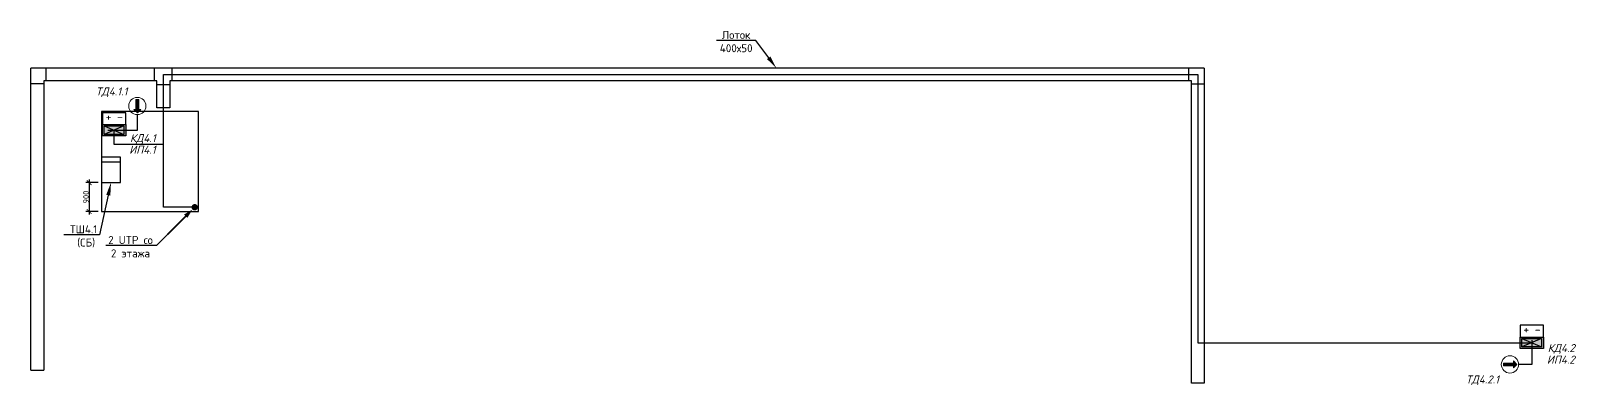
# Model space of a CAD drawing. Header units: millimetres. Extents: x -227263 to 66247, y -328592 to 378394.
# Drawn here: x 15682 to 63948, y 367324 to 378394 of the extents above; entities that cross this region are included whole.
import ezdxf
from ezdxf import colors
from ezdxf.entities.mleader import LeaderData, LeaderLine
from ezdxf.math import Vec2, Vec3

# ---------------------------------------------------------------- set-up
doc = ezdxf.new("R2010")
doc.units = ezdxf.units.MM
doc.header["$LTSCALE"] = 0.5
doc.layers.get('0').update_dxf_attribs({"lineweight": 18})
doc.layers.get('Defpoints').update_dxf_attribs({"color": 4, "lineweight": 140})
doc.layers.add('1', color=7, linetype='Continuous')
for name, color, linetype, lineweight in [('_0', 7, 'Continuous', 18), ('_СКУД', 1, 'Continuous', 30), ('АПС извещ', 1, 'Continuous', 30), ('СС_СКК_Лоток', 170, 'Continuous', 25), ('СС_СКС_Оборудование', 6, 'Continuous', 30), ('СС_СКУД_кабель', 7, 'Continuous', 30), ('СС_СКУД_оборудование', 7, 'Continuous', 25), ('СС_СКУД_текст', 7, 'Continuous', 25)]:
    doc.layers.add(name, color=color, linetype=linetype, lineweight=lineweight)
doc.styles.add('BRAZEN-txt', font='isocpeui.ttf')
doc.styles.add('DEN', font='', dxfattribs={"height": 300})
doc.styles.add('ICOCPEUR', font='')
doc.styles.add('ISOCPEUR', font='isocpeui.ttf', dxfattribs={"height": 2.5})
doc.styles.get('DEN').set_extended_font_data('ISOCPEUR')
doc.styles.get('ICOCPEUR').set_extended_font_data('ISOCPEUR')
doc.dimstyles.new('BRAZEN-Размеры_осевые', dxfattribs={"dimscale": 0, "dimtxt": 350, "dimasz": 150, "dimexe": 100, "dimexo": 100, "dimgap": 70, "dimtad": 1, "dimdec": 0, "dimzin": 0, "dimdsep": 46, "dimtxsty": 'BRAZEN-txt', "dimblk": 'ARCHTICK', "dimcen": 1, "dimdle": 100, "dimadec": 0, "dimazin": 0, "dimtfac": 1, "dimtdec": 0, "dimtofl": 0, "dimtmove": 1, "dimatfit": 3, "dimfxl": 1, "dimtolj": 1, "dimtzin": 0, "dimarcsym": 0})

# ---------------------------------------------------------------- blocks, each defined once
blk = doc.blocks.new('_ArchTick')
at = {"color": 0, "linetype": 'ByBlock', "const_width": 0.15}
blk.add_lwpolyline([(-0.5, -0.5), (0.5, 0.5)], dxfattribs=at)
blk = doc.blocks.new('*D497')
at = {"layer": 'Defpoints', "color": 0, "transparency": 16777216}
for p in [(17885, 373651), (17502, 372751), (17885, 372751)]:
    blk.add_point(p, dxfattribs=at)
at = {"layer": 'СС_СКК_Лоток', "color": 0, "linetype": 'Continuous', "lineweight": -2, "transparency": 16777216}
for p, q in [((17785, 373651), (17402, 373651)), ((17502, 373751), (17502, 372651)), ((17785, 372751), (17402, 372751))]:
    blk.add_line(p, q, dxfattribs=at)
at = {"layer": 'СС_СКК_Лоток', "color": 0, "lineweight": -2, "transparency": 16777216, "xscale": 150, "yscale": 150, "zscale": 150}
for p, rotation in [((17502, 373651), 90), ((17502, 372751), 270)]:
    blk.add_blockref('_ArchTick', p, dxfattribs=dict(at, rotation=rotation))
at = {"layer": 'СС_СКК_Лоток', "color": 0, "lineweight": 0, "transparency": 16777216, "insert": (17402, 373201), "char_height": 250, "width": 731.08, "attachment_point": 5, "rotation": 90, "style": 'ICOCPEUR'}
blk.add_mtext('\\A1;{\\H0.71429x;900}', dxfattribs=at)
blk = doc.blocks.new('точка доступа')
at = {"lineweight": 20}
h = blk.add_hatch(color=0, dxfattribs=at)
h.dxf.hatch_style = 1
h.paths.add_polyline_path([(-64, 154), (-64, -293), (64, -293), (64, 154), (154, 154), (0, 310), (-154, 154)])
at = {"color": 0, "lineweight": 20}
for p, q in [((-154, 154), (0, 310)), ((-64, 154), (-154, 154)), ((-64, -293), (-64, 154)), ((154, 154), (0, 310)), ((64, -293), (64, 154)), ((64, 154), (154, 154)), ((-64, -293), (64, -293))]:
    blk.add_line(p, q, dxfattribs=at)
blk.add_circle((0, 0), 385, dxfattribs=at)
blk = doc.blocks.new('глб87')
at = {"layer": 'АПС извещ', "color": 1, "ltscale": 100}
blk.add_lwpolyline([(188096, -212870), (187290, -212870), (187290, -213279), (188096, -213279)], close=True, dxfattribs=at)
at = {"layer": '1', "color": 7, "style": 'DEN'}
blk.add_text('+ -', height=300, dxfattribs=at).set_placement((187401, -213161))
blk = doc.blocks.new('A$C2DBE3CD9')
at = {"layer": '_0', "true_color": 0xffffff}
h = blk.add_hatch(color=7, dxfattribs=at)
h.dxf.hatch_style = 1
h.paths.add_polyline_path([(0, 542), (355, 542), (355, 0), (0, 0)])
at = {"layer": '_СКУД', "color": 5, "lineweight": 30, "ltscale": 200}
for points in [[(0, 542), (355, 542), (355, 0), (0, 0)], [(45, 496), (310, 496), (310, 45), (45, 45)]]:
    blk.add_lwpolyline(points, close=True, dxfattribs=at)
for points in [[(45, 496), (310, 45)], [(45, 45), (310, 496)]]:
    blk.add_lwpolyline(points, dxfattribs=at)
blk = doc.blocks.new('*U479')
blk.add_hatch(color=256).paths.add_polyline_path([(-0.71, -0.71, 1), (0.71, 0.71, 1)])
blk.add_lwpolyline([(-0.71, -0.71, 0, 1.5, 0), (-2.83, -2.83, 2, 2, 0)], format="xyseb")
at = {"const_width": 0.5}
blk.add_lwpolyline([(-8.5, -8.5), (-2.83, -2.83)], dxfattribs=at)
blk = doc.blocks.new('_None')

msp = doc.modelspace()

# ---------------------------------------------------------------- linework, layer by layer
at = {"layer": 'СС_СКК_Лоток'}
for p, q in [((15682.3, 367788.1), (15682.3, 377232.8)), ((52332, 377232.8), (15682.3, 377232.8)), ((16164.1, 376832.8), (16164.1, 377232.8)), ((19538.6, 376832.8), (19538.6, 377232.8)), ((20098, 376832.8), (20098, 377232.8)), ((51848, 376832.8), (51848, 377232.8)), ((52332, 377232.8), (52332, 367384)), ((16082.3, 376737.8), (15682.3, 376737.8)), ((19620.9, 376832.8), (16082.3, 376832.8)), ((16082.3, 376832.8), (16082.3, 367788.1)), ((19620.9, 375989.9), (19620.9, 376832.8)), ((19620.9, 376723.6), (20020.9, 376723.6)), ((24528.9, 376832.8), (20020.9, 376832.8)), ((20020.9, 376832.8), (20020.9, 375989.9)), ((51932, 376832.8), (24528.9, 376832.8)), ((51932, 367384), (51932, 376832.8)), ((51932, 376738), (52332, 376738)), ((20020.9, 375989.9), (19620.9, 375989.9)), ((15682.3, 367788.1), (16082.3, 367788.1)), ((52332, 367384), (51932, 367384))]:
    msp.add_line(p, q, dxfattribs=at)
at = {"layer": 'СС_СКК_Лоток', "color": 7}
msp.add_lwpolyline([(17884.9, 375870.4), (17884.9, 372751.5), (20920, 372751.5), (20920, 375870), (17884.9, 375870)], dxfattribs=at)
at = {"layer": 'СС_СКС_Оборудование', "color": 7}
msp.add_line((17884.5, 374305.3), (18484.5, 374305.3), dxfattribs=at)
msp.add_lwpolyline([(17884.5, 374451.1), (17884.5, 373651.1), (18484.5, 373651.1), (18484.5, 374451.1)], close=True, dxfattribs=at)
at = {"layer": 'СС_СКУД_кабель', "color": 6}
for points in [[(20798.9, 372883.8), (19820.9, 372883.8), (19820.9, 377032.8), (52132, 377032.8), (52132, 368649.4), (62562.6, 368649.4)], [(20798.9, 372883.8), (19820.9, 372883.8), (19820.9, 374847.9), (18279.6, 374847.9), (18279.6, 375289.4)]]:
    msp.add_lwpolyline(points, dxfattribs=at)
at = {"layer": 'СС_СКУД_кабель', "color": 84}
for points in [[(18089, 375289.4), (19007, 375289.4), (19007, 375776.8)], [(62562.6, 368729.4), (62562.6, 367969.8), (62152.3, 367969.8)]]:
    msp.add_lwpolyline(points, dxfattribs=at)

# ---------------------------------------------------------------- block references
at = {"layer": 'СС_СКК_Лоток', "color": 7, "xscale": 100, "yscale": 100, "zscale": 100}
msp.add_blockref('*U479', (20798.9, 372883.8), dxfattribs=at)
at = {"layer": 'СС_СКУД_оборудование', "color": 5, "xscale": 0.7, "yscale": 0.7, "zscale": 0.7}
for p, rotation in [((19007, 376046.5), 180), ((61882.6, 367969.8), 270)]:
    msp.add_blockref('точка доступа', p, dxfattribs=dict(at, rotation=rotation))
at = {"layer": 'СС_СКУД_оборудование', "xscale": 0.9025304142727476, "yscale": 0.9025304142727476, "zscale": 0.9025304142727476}
for p in [(-151119.2, 567957.6), (-106836.1, 561317.6)]:
    msp.add_blockref('глб87', p, dxfattribs=at)
at = {"layer": 'СС_СКУД_оборудование', "linetype": 'ByBlock', "lineweight": 30, "yscale": 1.35, "zscale": 1.3, "rotation": 270}
for p in [(17914, 375467.1), (62197.1, 368827.1)]:
    msp.add_blockref('A$C2DBE3CD9', p, dxfattribs=at)

# ---------------------------------------------------------------- texts
at = {"layer": 'СС_СКУД_текст', "style": 'ISOCPEUR'}
for s, p in [('ТД4.1.1', (17710.4, 376376.4)), ('ТД4.2.1', (60505.9, 367375.5))]:
    msp.add_text(s, height=250, dxfattribs=at).set_placement(p)
at = {"layer": 'СС_СКУД_текст', "color": 7, "lineweight": 20, "style": 'ISOCPEUR'}
for s, p in [('КД4.1', (18777.9, 374917.3)), ('ИП4.1', (18752.3, 374555.7)), ('КД4.2', (63061, 368357.2)), ('ИП4.2', (63035.3, 367995.6))]:
    msp.add_text(s, height=250, dxfattribs=at).set_placement(p)

# ---------------------------------------------------------------- dimensions: what is measured, and where the dimension line sits
at = {"layer": 'СС_СКК_Лоток', "color": 7, "lineweight": 0}
dim = msp.add_linear_dim(base=(17501.542, 372751.4721), p1=(17884.8853, 373651.0474), p2=(17884.8953, 372751.4721), angle=270, text='{\\H0.71429x;<>}', dimstyle='BRAZEN-Размеры_осевые', override={"dimscale": 1, "dimtxt": 250, "dimgap": 10, "dimtxsty": 'ICOCPEUR'}, dxfattribs=at)
dim.commit()
dim.dimension.update_dxf_attribs({"geometry": '*D497', "text_midpoint": (17402.2557, 373201.2597)})

# ---------------------------------------------------------------- leaders
ml = msp.add_multileader_mtext('Standard', dxfattribs=at)
ml.set_content('Лоток\\P400х50', color=7, style='ICOCPEUR')
ml.set_leader_properties()
ml.build(insert=Vec2(0, 0))
ml.multileader.update_dxf_attribs({"text_left_attachment_type": 6, "text_right_attachment_type": 6, "dogleg_length": 100, "arrow_head_size": 400})
ctx = ml.context
ctx.base_point, ctx.char_height, ctx.arrow_head_size, ctx.landing_gap_size, ctx.plane_origin = Vec3(37200.3, 378094.4), 250, 400, 0, Vec3(42787.4, 376132.2)
ctx.left_attachment, ctx.right_attachment, ctx.text_align_type = 6, 6, 1
notes = []
notes.append((ctx, [(0, (1, 1, 0), (38325.3, 378094.4), (-1, 0), 100, [(0, [(38966.1, 377232.8)], 0, [])])]))
ctx.mtext.insert, ctx.mtext.width, ctx.mtext.alignment, ctx.mtext.flow_direction = Vec3(37712.8, 378394.4), 2467.274, 2, 5
ml = msp.add_multileader_mtext('Standard', dxfattribs=at)
ml.set_content('ТШ4.1\\P (СБ)', color=7, style='ICOCPEUR')
ml.set_leader_properties()
ml.build(insert=Vec2(0, 0))
ml.multileader.update_dxf_attribs({"text_left_attachment_type": 6, "text_right_attachment_type": 6, "dogleg_length": 100, "arrow_head_size": 400})
ctx = ml.context
ctx.base_point, ctx.char_height, ctx.arrow_head_size, ctx.landing_gap_size, ctx.plane_origin = Vec3(16929.1, 372021.3), 250, 400, 0, Vec3(24675.1, 369680.8)
ctx.left_attachment, ctx.right_attachment, ctx.text_align_type = 6, 6, 1
notes.append((ctx, [(0, (1, 1, 0), (17829.1, 372021.3), (-1, 0), 100, [(0, [(18184.5, 373651.1)], 0, [])])]))
ctx.mtext.insert, ctx.mtext.width, ctx.mtext.alignment, ctx.mtext.flow_direction = Vec3(17329.1, 372321.3), 1520.837, 2, 5
ml = msp.add_multileader_mtext('Standard', dxfattribs=at)
ml.set_content('2 UTP со \\P2 этажа', color=7, style='ICOCPEUR')
ml.set_leader_properties()
ml.set_arrow_properties(name='NONE')
ml.build(insert=Vec2(0, 0))
ml.multileader.update_dxf_attribs({"text_left_attachment_type": 6, "text_right_attachment_type": 6, "dogleg_length": 100, "arrow_head_size": 400})
ctx = ml.context
ctx.base_point, ctx.char_height, ctx.arrow_head_size, ctx.landing_gap_size, ctx.plane_origin = Vec3(18079.8, 371683.7), 250, 400, 0, Vec3(24652.6, 370692.3)
ctx.left_attachment, ctx.right_attachment, ctx.text_align_type = 6, 6, 1
notes.append((ctx, [(0, (1, 1, 0), (19605.4, 371683.7), (-1, 0), 100, [(0, [(19948.9, 372033.8)], 0, [])])]))
ctx.mtext.insert, ctx.mtext.width, ctx.mtext.defined_height, ctx.mtext.alignment, ctx.mtext.flow_direction = Vec3(18792.6, 371983.7), 3638.415, 845.9, 2, 5
for ctx, leaders in notes:
    for number, flags, end, landing, length, lines in leaders:
        leader = LeaderData()
        leader.index, (leader.has_last_leader_line, leader.has_dogleg_vector, leader.attachment_direction) = number, flags
        leader.last_leader_point, leader.dogleg_vector, leader.dogleg_length = Vec3(end), Vec3(landing), length
        for number, points, colour, breaks in lines:
            line = LeaderLine()
            line.index, line.vertices, line.color, line.breaks = number, Vec3.list(points), colors.encode_raw_color(colour), breaks
            leader.lines.append(line)
        ctx.leaders.append(leader)

doc.saveas('drawing.dxf')
